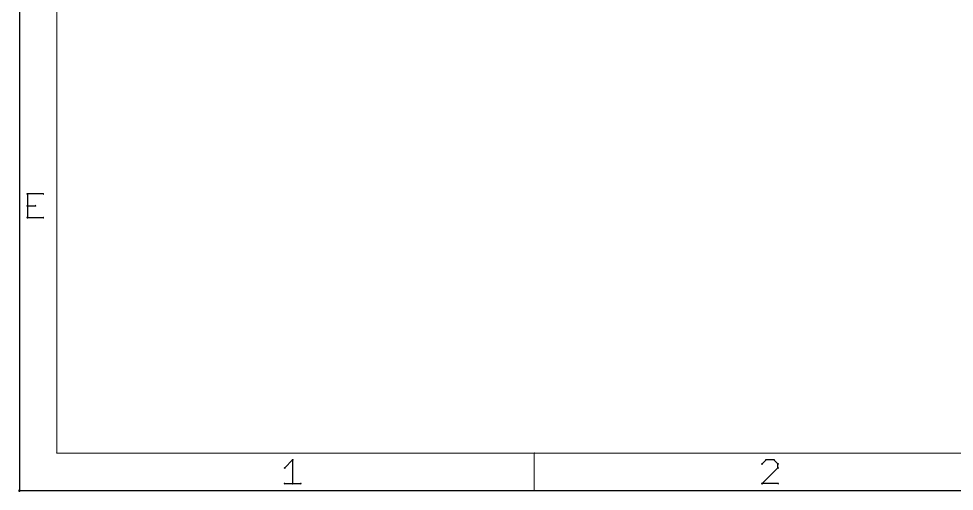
# Paper-space layout 'OUTPUT MODULE' of a CAD drawing. Header units: inches. Extents: x 0.9 to 16.5, y 0.5 to 10.7.
# Drawn here: x 0.897 to 4.645, y 0.497 to 2.389 of the extents above; entities that cross this region are included whole.
import ezdxf

# ---------------------------------------------------------------- set-up
doc = ezdxf.new("R2010")
doc.units = ezdxf.units.IN
doc.header["$MEASUREMENT"] = 0
doc.layers.add('97', color=94, linetype='Continuous')

psp = doc.layouts.new('OUTPUT MODULE')

# ---------------------------------------------------------------- linework, layer by layer
at = {"layer": '97', "lineweight": 25}
for p, q in [((0.9, 10.7), (0.9, 0.5)), ((0.9949, 1.6875), (0.9317, 1.6875)), ((0.9317, 1.6875), (0.9317, 1.5926)), ((0.9317, 1.64), (0.9633, 1.64)), ((0.9317, 1.5926), (0.9949, 1.5926)), ((1.9629, 0.5908), (1.9946, 0.6225)), ((1.9946, 0.6225), (1.9946, 0.5276)), ((3.8912, 0.6225), (3.8754, 0.6067)), ((3.9229, 0.6225), (3.8912, 0.6225)), ((3.9387, 0.6067), (3.9229, 0.6225)), ((3.9387, 0.5908), (3.9387, 0.6067)), ((3.8754, 0.5276), (3.9387, 0.5908)), ((1.9629, 0.5276), (2.0262, 0.5276)), ((3.9387, 0.5276), (3.8754, 0.5276)), ((0.9, 0.5), (16.5, 0.5))]:
    psp.add_line(p, q, dxfattribs=at)
at = {"layer": '97', "lineweight": 18}
for p, q in [((1.05, 10.55), (1.05, 0.65)), ((1.05, 0.65), (16.35, 0.65)), ((2.9625, 0.5), (2.9625, 0.65))]:
    psp.add_line(p, q, dxfattribs=at)
for centre, radius, start, end in [((0.9317, 1.6875), 0.002, 90, 270), ((0.9317, 1.6875), 0.002, 0, 180), ((0.9949, 1.6875), 0.002, 270, 90), ((0.9317, 1.64), 0.002, 90, 270), ((0.9633, 1.64), 0.002, 270, 90), ((0.9317, 1.5926), 0.002, 90, 270), ((0.9317, 1.5926), 0.002, 180, 0), ((0.9949, 1.5926), 0.002, 270, 90), ((1.05, 0.65), 0.000984, 90, 270), ((1.05, 0.65), 0.000984, 180, 0), ((2.9625, 0.65), 0.000984, 0, 180), ((1.9946, 0.6225), 0.002, 0, 180), ((1.9946, 0.6225), 0.002, 315, 135), ((3.8754, 0.6067), 0.002, 135, 315), ((3.8912, 0.6225), 0.002, 90, 270), ((3.8912, 0.6225), 0.002, 315, 135), ((3.9229, 0.6225), 0.002, 44.9899, 224.9899), ((3.9229, 0.6225), 0.002, 270, 90), ((3.9387, 0.6067), 0.002, 0, 180), ((3.9387, 0.6067), 0.002, 224.9899, 44.9899), ((1.9629, 0.5908), 0.002, 134.9899, 314.9899), ((3.9387, 0.5908), 0.002, 180, 0), ((3.9387, 0.5908), 0.002, 315, 135), ((1.9629, 0.5276), 0.002, 90, 270), ((1.9946, 0.5276), 0.002, 180, 0), ((2.0262, 0.5276), 0.002, 270, 90), ((3.8754, 0.5276), 0.002, 90, 270), ((3.8754, 0.5276), 0.002, 135, 315), ((3.9387, 0.5276), 0.002, 270, 90), ((2.9625, 0.5), 0.000984, 180, 0)]:
    psp.add_arc(centre, radius, start, end, dxfattribs=at)
at = {"layer": '97', "lineweight": 25}
for start, end in [(90, 270), (180, 0)]:
    psp.add_arc((0.9, 0.5), 0.00295, start, end, dxfattribs=at)

doc.saveas('drawing.dxf')
